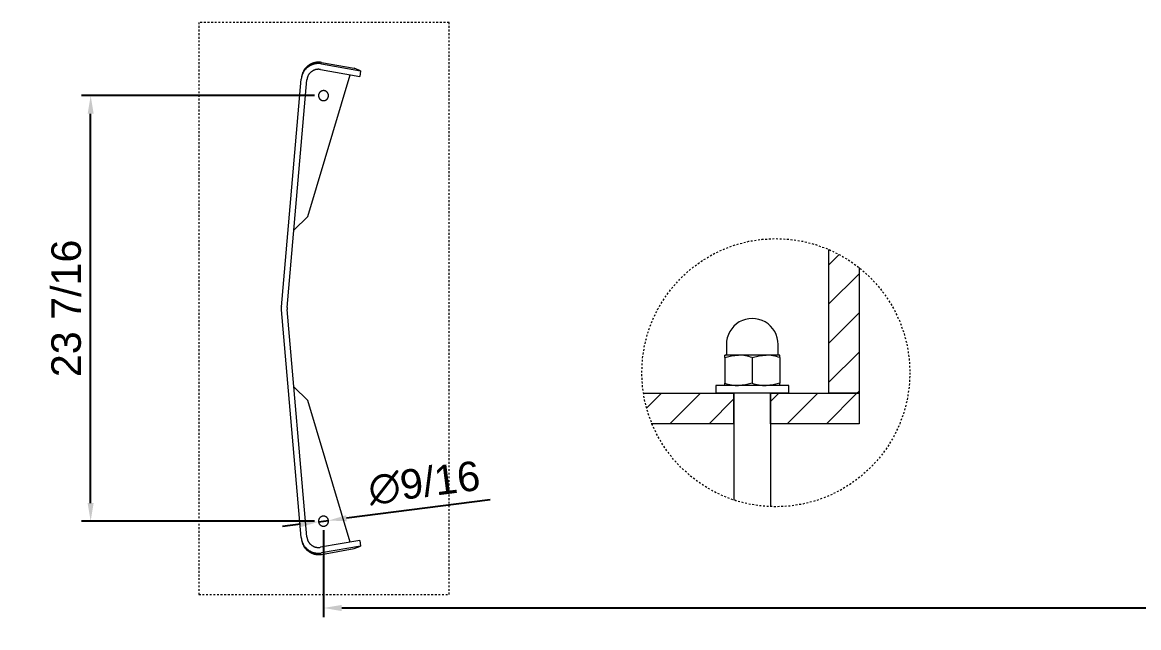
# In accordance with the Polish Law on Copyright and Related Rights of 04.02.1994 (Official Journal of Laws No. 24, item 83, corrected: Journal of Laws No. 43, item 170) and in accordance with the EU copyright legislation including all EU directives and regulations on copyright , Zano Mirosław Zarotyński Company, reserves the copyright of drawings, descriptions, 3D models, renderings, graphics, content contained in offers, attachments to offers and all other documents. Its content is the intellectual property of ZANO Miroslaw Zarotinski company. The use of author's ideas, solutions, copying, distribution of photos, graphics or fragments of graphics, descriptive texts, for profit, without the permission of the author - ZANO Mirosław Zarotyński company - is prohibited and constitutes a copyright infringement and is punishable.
# Model space of a CAD drawing. Header units: inches. Extents: x -9 to 197, y 0 to 134.
# Drawn here: x -8.7 to 52.8, y -0.2 to 33.1 of the extents above; entities that cross this region are included whole.
import ezdxf

# ---------------------------------------------------------------- set-up
doc = ezdxf.new("R2010")
doc.units = ezdxf.units.IN
doc.linetypes.add('HIDDEN', pattern=[1.905, 1.27, -0.635])
for name, color, linetype, lineweight in [('ZANO_R', 7, 'Continuous', 0), ('ZANO_R_przerywana', 250, 'HIDDEN', 0), ('ZANO_W', 1, 'Continuous', 0)]:
    doc.layers.add(name, color=color, linetype=linetype, lineweight=lineweight)
doc.styles.get("Standard").update_dxf_attribs({"font": 'arial.ttf'})
doc.dimstyles.new('amerykanie', dxfattribs={"dimtxt": 50, "dimasz": 50, "dimexe": 0.5, "dimexo": 0.5, "dimgap": 1, "dimtad": 1, "dimdec": 0, "dimzin": 0, "dimlunit": 5, "dimtxsty": 'Standard', "dimcen": 0.09, "dimclrd": 1, "dimclre": 1, "dimclrt": 1, "dimazin": 0, "dimtfac": 1, "dimtdec": 0, "dimtmove": 0, "dimatfit": 3, "dimfxl": 1, "dimtzin": 0, "dimarcsym": 1})

# ---------------------------------------------------------------- blocks, each defined once
blk = doc.blocks.new('*D394')
at = {"layer": 'ZANO_W', "color": 1, "lineweight": -2}
for p, q in [((17.069, 6.803), (9.145, 5.793)), ((7.607, 5.597), (8.153, 5.666)), ((6.615, 5.47), (5.623, 5.344))]:
    blk.add_line(p, q, dxfattribs=at)
at = {"layer": 'ZANO_W', "color": 1}
for points in [[(6.636, 5.305), (6.593, 5.635), (7.607, 5.597)], [(9.124, 5.958), (9.166, 5.628), (8.153, 5.666)]]:
    blk.add_solid(points, dxfattribs=at)
at = {"layer": 'ZANO_W', "color": 1, "insert": (13.429, 7.726), "char_height": 1.625, "attachment_point": 5, "rotation": 7.26839}
blk.add_mtext('∅9/16', dxfattribs=at)
blk = doc.blocks.new('*D395')
at = {"layer": 'ZANO_W', "color": 1, "lineweight": -2}
for p, q in [((7.38, 29.058), (-5.447, 29.058)), ((-4.947, 6.631), (-4.947, 28.058)), ((7.38, 5.631), (-5.447, 5.631))]:
    blk.add_line(p, q, dxfattribs=at)
at = {"layer": 'ZANO_W', "color": 1}
for points in [[(-4.78, 28.058), (-5.114, 28.058), (-4.947, 29.058)], [(-5.114, 6.631), (-4.78, 6.631), (-4.947, 5.631)]]:
    blk.add_solid(points, dxfattribs=at)
at = {"layer": 'ZANO_W', "color": 1, "insert": (-6.288, 17.345), "char_height": 1.625, "attachment_point": 5, "rotation": 90}
blk.add_mtext('23 7/16', dxfattribs=at)
blk = doc.blocks.new('*D396')
at = {"layer": 'ZANO_W', "color": 1, "lineweight": -2}
for p, q in [((7.88, 5.131), (7.88, 0.351)), ((112.644, 5.132), (112.644, 0.351)), ((8.88, 0.851), (111.644, 0.851))]:
    blk.add_line(p, q, dxfattribs=at)
at = {"layer": 'ZANO_W', "color": 1}
for points in [[(8.88, 1.018), (8.88, 0.684), (7.88, 0.851)], [(111.644, 0.684), (111.644, 1.018), (112.644, 0.851)]]:
    blk.add_solid(points, dxfattribs=at)
at = {"layer": 'ZANO_W', "color": 1, "insert": (60.262, 2.192), "char_height": 1.625, "attachment_point": 5}
blk.add_mtext('104 3/4', dxfattribs=at)

msp = doc.modelspace()

# ---------------------------------------------------------------- linework, layer by layer
at = {"layer": 'ZANO_R'}
for p, q in [((7.09769, 30.7518), (7.07043, 30.73383)), ((7.12556, 30.76883), (7.09769, 30.7518)), ((7.154, 30.78489), (7.12556, 30.76883)), ((7.18297, 30.79996), (7.154, 30.78489)), ((7.21244, 30.81403), (7.18297, 30.79996)), ((7.24238, 30.82707), (7.21244, 30.81403)), ((7.24607, 30.75561), (7.21591, 30.74294)), ((7.27276, 30.83907), (7.24238, 30.82707)), ((7.27665, 30.76724), (7.24607, 30.75561)), ((7.30352, 30.85003), (7.27276, 30.83907)), ((7.30762, 30.7778), (7.27665, 30.76724)), ((7.33465, 30.85991), (7.30352, 30.85003)), ((7.33893, 30.78728), (7.30762, 30.7778)), ((7.36609, 30.86873), (7.33465, 30.85991)), ((7.37055, 30.79568), (7.33893, 30.78728)), ((7.39783, 30.87645), (7.36609, 30.86873)), ((7.40244, 30.80298), (7.37055, 30.79568)), ((7.4298, 30.88308), (7.39783, 30.87645)), ((7.43457, 30.80918), (7.40244, 30.80298)), ((7.46199, 30.8886), (7.4298, 30.88308)), ((7.46689, 30.81426), (7.43457, 30.80918)), ((7.49435, 30.89302), (7.46199, 30.8886)), ((7.49936, 30.81822), (7.46689, 30.81426)), ((7.52684, 30.89631), (7.49435, 30.89302)), ((7.53195, 30.82105), (7.49936, 30.81822)), ((7.55943, 30.89849), (7.52684, 30.89631)), ((7.56463, 30.82276), (7.53195, 30.82105)), ((7.59207, 30.89955), (7.55943, 30.89849)), ((7.59734, 30.82334), (7.56463, 30.82276)), ((7.62472, 30.89948), (7.59207, 30.89955)), ((7.63005, 30.82279), (7.59734, 30.82334)), ((7.65736, 30.89829), (7.62472, 30.89948)), ((7.66272, 30.82111), (7.63005, 30.82279)), ((7.68994, 30.89597), (7.65736, 30.89829)), ((7.69532, 30.8183), (7.66272, 30.82111)), ((7.72241, 30.89254), (7.68994, 30.89597)), ((7.7278, 30.81437), (7.69532, 30.8183)), ((7.75475, 30.88799), (7.72241, 30.89254)), ((7.76012, 30.80931), (7.7278, 30.81437)), ((7.76683, 30.88601), (7.75475, 30.88799)), ((7.76012, 30.80931), (9.9136, 30.42863)), ((7.76683, 30.88601), (9.57201, 30.56206)), ((6.67886, 30.15181), (6.67249, 30.11978)), ((6.68634, 30.1836), (6.67886, 30.15181)), ((6.69095, 30.14892), (6.68208, 30.11743)), ((6.6949, 30.21511), (6.68634, 30.1836)), ((6.7009, 30.18008), (6.69095, 30.14892)), ((6.70454, 30.24632), (6.6949, 30.21511)), ((6.71192, 30.21089), (6.7009, 30.18008)), ((6.71525, 30.27717), (6.70454, 30.24632)), ((6.724, 30.24129), (6.71192, 30.21089)), ((6.72702, 30.30763), (6.71525, 30.27717)), ((6.73713, 30.27126), (6.724, 30.24129)), ((6.73983, 30.33768), (6.72702, 30.30763)), ((6.75128, 30.30076), (6.73713, 30.27126)), ((6.75366, 30.36726), (6.73983, 30.33768)), ((6.76644, 30.32975), (6.75128, 30.30076)), ((6.7685, 30.39635), (6.75366, 30.36726)), ((6.78259, 30.3582), (6.76644, 30.32975)), ((6.78433, 30.42491), (6.7685, 30.39635)), ((6.79972, 30.38607), (6.78259, 30.3582)), ((6.80114, 30.45291), (6.78433, 30.42491)), ((6.8178, 30.41334), (6.79972, 30.38607)), ((6.8189, 30.48032), (6.80114, 30.45291)), ((6.83682, 30.43996), (6.8178, 30.41334)), ((6.8376, 30.5071), (6.8189, 30.48032)), ((6.85674, 30.46592), (6.83682, 30.43996)), ((6.8572, 30.53322), (6.8376, 30.5071)), ((6.87754, 30.49116), (6.85674, 30.46592)), ((6.87769, 30.55865), (6.8572, 30.53322)), ((6.89921, 30.51568), (6.87754, 30.49116)), ((6.89904, 30.58336), (6.87769, 30.55865)), ((6.92123, 30.60732), (6.89904, 30.58336)), ((6.9217, 30.53943), (6.89921, 30.51568)), ((6.94423, 30.6305), (6.92123, 30.60732)), ((6.94501, 30.56239), (6.9217, 30.53943)), ((6.96802, 30.65288), (6.94423, 30.6305)), ((6.9691, 30.58453), (6.94501, 30.56239)), ((6.99256, 30.67443), (6.96802, 30.65288)), ((6.99393, 30.60583), (6.9691, 30.58453)), ((7.01783, 30.69512), (6.99256, 30.67443)), ((7.01949, 30.62625), (6.99393, 30.60583)), ((7.01129, 22.40657), (9.35399, 30.20612)), ((7.02329, 30.13886), (7.01454, 30.11888)), ((7.04379, 30.71493), (7.01783, 30.69512)), ((7.04574, 30.64578), (7.01949, 30.62625)), ((7.03273, 30.15853), (7.02329, 30.13886)), ((7.04284, 30.17785), (7.03273, 30.15853)), ((7.05361, 30.19682), (7.04284, 30.17785)), ((7.07043, 30.73383), (7.04379, 30.71493)), ((7.07264, 30.6644), (7.04574, 30.64578)), ((7.06502, 30.2154), (7.05361, 30.19682)), ((7.07708, 30.23358), (7.06502, 30.2154)), ((7.10018, 30.68207), (7.07264, 30.6644)), ((7.08975, 30.25133), (7.07708, 30.23358)), ((7.10303, 30.26863), (7.08975, 30.25133)), ((7.1283, 30.69878), (7.10018, 30.68207)), ((7.1169, 30.28546), (7.10303, 30.26863)), ((7.13135, 30.30181), (7.1169, 30.28546)), ((7.15699, 30.7145), (7.1283, 30.69878)), ((7.14634, 30.31764), (7.13135, 30.30181)), ((7.16188, 30.33295), (7.14634, 30.31764)), ((7.18621, 30.72923), (7.15699, 30.7145)), ((7.17794, 30.34771), (7.16188, 30.33295)), ((7.1945, 30.36191), (7.17794, 30.34771)), ((7.21591, 30.74294), (7.18621, 30.72923)), ((7.21153, 30.37552), (7.1945, 30.36191)), ((7.22903, 30.38854), (7.21153, 30.37552)), ((7.24697, 30.40095), (7.22903, 30.38854)), ((7.26533, 30.41273), (7.24697, 30.40095)), ((7.28408, 30.42387), (7.26533, 30.41273)), ((7.3032, 30.43436), (7.28408, 30.42387)), ((7.32268, 30.44418), (7.3032, 30.43436)), ((7.34248, 30.45331), (7.32268, 30.44418)), ((7.36259, 30.46176), (7.34248, 30.45331)), ((7.38298, 30.46951), (7.36259, 30.46176)), ((7.40362, 30.47655), (7.38298, 30.46951)), ((7.42449, 30.48288), (7.40362, 30.47655)), ((7.44558, 30.48848), (7.42449, 30.48288)), ((7.46684, 30.49334), (7.44558, 30.48848)), ((7.48825, 30.49747), (7.46684, 30.49334)), ((7.5098, 30.50086), (7.48825, 30.49747)), ((7.53145, 30.5035), (7.5098, 30.50086)), ((7.55318, 30.50539), (7.53145, 30.5035)), ((7.57496, 30.50653), (7.55318, 30.50539)), ((7.59677, 30.50692), (7.57496, 30.50653)), ((7.61857, 30.50655), (7.59677, 30.50692)), ((7.64036, 30.50543), (7.61857, 30.50655)), ((7.66209, 30.50355), (7.64036, 30.50543)), ((7.68374, 30.50093), (7.66209, 30.50355)), ((7.70529, 30.49756), (7.68374, 30.50093)), ((7.70529, 30.49756), (9.87381, 30.11422)), ((9.9136, 30.42863), (9.57201, 30.56206)), ((9.9136, 30.42863), (9.87381, 30.11422)), ((5.55811, 17.42699), (6.6543, 29.95642)), ((5.87189, 17.39954), (6.96807, 29.92897)), ((6.65762, 29.98897), (6.6543, 29.95642)), ((6.66116, 30.03488), (6.6553, 29.96793)), ((6.66207, 30.02138), (6.65762, 29.98897)), ((6.66763, 30.05362), (6.66207, 30.02138)), ((6.6743, 30.08565), (6.66763, 30.05362)), ((6.68208, 30.11743), (6.6743, 30.08565)), ((6.97029, 29.95067), (6.96807, 29.92897)), ((6.97325, 29.97227), (6.97029, 29.95067)), ((6.97696, 29.99377), (6.97325, 29.97227)), ((6.98141, 30.01512), (6.97696, 29.99377)), ((6.98659, 30.03631), (6.98141, 30.01512)), ((6.99251, 30.0573), (6.98659, 30.03631)), ((6.99914, 30.07808), (6.99251, 30.0573)), ((7.00649, 30.09861), (6.99914, 30.07808)), ((7.01454, 30.11888), (7.00649, 30.09861)), ((7.60447, 29.06717), (7.6043, 29.05776)), ((7.6043, 29.05776), (7.60447, 29.04835)), ((7.60495, 29.07656), (7.60447, 29.06717)), ((7.60447, 29.04835), (7.60495, 29.03895)), ((7.60575, 29.08594), (7.60495, 29.07656)), ((7.60495, 29.03895), (7.60575, 29.02957)), ((7.60687, 29.09528), (7.60575, 29.08594)), ((7.60575, 29.02957), (7.60687, 29.02023)), ((7.60831, 29.10458), (7.60687, 29.09528)), ((7.60687, 29.02023), (7.60831, 29.01093)), ((7.61007, 29.11383), (7.60831, 29.10458)), ((7.60831, 29.01093), (7.61007, 29.00168)), ((7.61214, 29.12301), (7.61007, 29.11383)), ((7.61007, 29.00168), (7.61214, 28.9925)), ((7.61452, 29.13211), (7.61214, 29.12301)), ((7.61214, 28.9925), (7.61452, 28.9834)), ((7.61722, 29.14113), (7.61452, 29.13211)), ((7.61452, 28.9834), (7.61722, 28.97438)), ((7.62022, 29.15005), (7.61722, 29.14113)), ((7.61722, 28.97438), (7.62022, 28.96546)), ((7.62352, 29.15886), (7.62022, 29.15005)), ((7.62022, 28.96546), (7.62352, 28.95665)), ((7.62712, 29.16756), (7.62352, 29.15886)), ((7.62352, 28.95665), (7.62712, 28.94796)), ((7.63102, 29.17612), (7.62712, 29.16756)), ((7.62712, 28.94796), (7.63102, 28.93939)), ((7.6352, 29.18455), (7.63102, 29.17612)), ((7.63102, 28.93939), (7.6352, 28.93096)), ((7.63968, 29.19283), (7.6352, 29.18455)), ((7.6352, 28.93096), (7.63968, 28.92268)), ((7.64443, 29.20095), (7.63968, 29.19283)), ((7.63968, 28.92268), (7.64443, 28.91456)), ((7.64945, 29.20891), (7.64443, 29.20095)), ((7.64443, 28.91456), (7.64945, 28.9066)), ((7.65475, 29.21669), (7.64945, 29.20891)), ((7.64945, 28.9066), (7.65475, 28.89882)), ((7.66031, 29.22429), (7.65475, 29.21669)), ((7.66612, 29.23169), (7.66031, 29.22429)), ((7.67218, 29.23888), (7.66612, 29.23169)), ((7.67849, 29.24587), (7.67218, 29.23888)), ((7.68503, 29.25264), (7.67849, 29.24587)), ((7.69179, 29.25918), (7.68503, 29.25264)), ((7.69878, 29.26548), (7.69179, 29.25918)), ((7.70598, 29.27154), (7.69878, 29.26548)), ((7.71338, 29.27736), (7.70598, 29.27154)), ((7.72097, 29.28292), (7.71338, 29.27736)), ((7.72875, 29.28821), (7.72097, 29.28292)), ((7.73671, 29.29324), (7.72875, 29.28821)), ((7.74483, 29.29799), (7.73671, 29.29324)), ((7.75311, 29.30246), (7.74483, 29.29799)), ((7.76154, 29.30665), (7.75311, 29.30246)), ((7.77011, 29.31054), (7.76154, 29.30665)), ((7.7788, 29.31414), (7.77011, 29.31054)), ((7.78761, 29.31745), (7.7788, 29.31414)), ((7.79653, 29.32045), (7.78761, 29.31745)), ((7.80555, 29.32314), (7.79653, 29.32045)), ((7.81465, 29.32552), (7.80555, 29.32314)), ((7.82383, 29.32759), (7.81465, 29.32552)), ((7.83308, 29.32935), (7.82383, 29.32759)), ((7.84238, 29.33079), (7.83308, 29.32935)), ((7.85172, 29.33191), (7.84238, 29.33079)), ((7.8611, 29.33272), (7.85172, 29.33191)), ((7.8705, 29.3332), (7.8611, 29.33272)), ((7.87991, 29.33336), (7.8705, 29.3332)), ((7.88932, 29.3332), (7.87991, 29.33336)), ((7.89872, 29.33272), (7.88932, 29.3332)), ((7.90809, 29.33191), (7.89872, 29.33272)), ((7.91744, 29.33079), (7.90809, 29.33191)), ((7.92674, 29.32935), (7.91744, 29.33079)), ((7.93598, 29.32759), (7.92674, 29.32935)), ((7.94516, 29.32552), (7.93598, 29.32759)), ((7.95426, 29.32314), (7.94516, 29.32552)), ((7.96328, 29.32045), (7.95426, 29.32314)), ((7.9722, 29.31745), (7.96328, 29.32045)), ((7.98101, 29.31414), (7.9722, 29.31745)), ((7.98971, 29.31054), (7.98101, 29.31414)), ((7.99827, 29.30665), (7.98971, 29.31054)), ((8.0067, 29.30246), (7.99827, 29.30665)), ((8.01498, 29.29799), (8.0067, 29.30246)), ((8.02311, 29.29324), (8.01498, 29.29799)), ((8.03106, 29.28821), (8.02311, 29.29324)), ((8.03884, 29.28292), (8.03106, 29.28821)), ((8.04644, 29.27736), (8.03884, 29.28292)), ((8.05384, 29.27154), (8.04644, 29.27736)), ((8.06103, 29.26548), (8.05384, 29.27154)), ((8.06802, 29.25918), (8.06103, 29.26548)), ((8.07479, 29.25264), (8.06802, 29.25918)), ((8.08133, 29.24587), (8.07479, 29.25264)), ((8.08763, 29.23888), (8.08133, 29.24587)), ((8.0937, 29.23169), (8.08763, 29.23888)), ((8.09951, 29.22429), (8.0937, 29.23169)), ((8.10507, 29.21669), (8.09951, 29.22429)), ((8.11036, 29.20891), (8.10507, 29.21669)), ((8.10507, 28.89882), (8.11036, 28.9066)), ((8.11539, 29.20095), (8.11036, 29.20891)), ((8.11036, 28.9066), (8.11539, 28.91456)), ((8.12014, 29.19283), (8.11539, 29.20095)), ((8.11539, 28.91456), (8.12014, 28.92268)), ((8.12461, 29.18455), (8.12014, 29.19283)), ((8.12014, 28.92268), (8.12461, 28.93096)), ((8.1288, 29.17612), (8.12461, 29.18455)), ((8.12461, 28.93096), (8.1288, 28.93939)), ((8.13269, 29.16756), (8.1288, 29.17612)), ((8.1288, 28.93939), (8.13269, 28.94796)), ((8.13629, 29.15886), (8.13269, 29.16756)), ((8.13269, 28.94796), (8.13629, 28.95665)), ((8.1396, 29.15005), (8.13629, 29.15886)), ((8.13629, 28.95665), (8.1396, 28.96546)), ((8.1426, 29.14113), (8.1396, 29.15005)), ((8.1396, 28.96546), (8.1426, 28.97438)), ((8.14529, 29.13211), (8.1426, 29.14113)), ((8.1426, 28.97438), (8.14529, 28.9834)), ((8.14767, 29.12301), (8.14529, 29.13211)), ((8.14529, 28.9834), (8.14767, 28.9925)), ((8.14975, 29.11383), (8.14767, 29.12301)), ((8.14767, 28.9925), (8.14975, 29.00168)), ((8.1515, 29.10458), (8.14975, 29.11383)), ((8.14975, 29.00168), (8.1515, 29.01093)), ((8.15294, 29.09528), (8.1515, 29.10458)), ((8.1515, 29.01093), (8.15294, 29.02023)), ((8.15407, 29.08594), (8.15294, 29.09528)), ((8.15294, 29.02023), (8.15407, 29.02957)), ((8.15487, 29.07656), (8.15407, 29.08594)), ((8.15407, 29.02957), (8.15487, 29.03895)), ((8.15535, 29.06717), (8.15487, 29.07656)), ((8.15487, 29.03895), (8.15535, 29.04835)), ((8.15551, 29.05776), (8.15535, 29.06717)), ((8.15535, 29.04835), (8.15551, 29.05776)), ((7.65475, 28.89882), (7.66031, 28.89123)), ((7.66031, 28.89123), (7.66612, 28.88383)), ((7.66612, 28.88383), (7.67218, 28.87663)), ((7.67218, 28.87663), (7.67849, 28.86964)), ((7.67849, 28.86964), (7.68503, 28.86288)), ((7.68503, 28.86288), (7.69179, 28.85634)), ((7.69179, 28.85634), (7.69878, 28.85003)), ((7.69878, 28.85003), (7.70598, 28.84397)), ((7.70598, 28.84397), (7.71338, 28.83815)), ((7.71338, 28.83815), (7.72097, 28.8326)), ((7.72097, 28.8326), (7.72875, 28.8273)), ((7.72875, 28.8273), (7.73671, 28.82228)), ((7.73671, 28.82228), (7.74483, 28.81752)), ((7.74483, 28.81752), (7.75311, 28.81305)), ((7.75311, 28.81305), (7.76154, 28.80887)), ((7.76154, 28.80887), (7.77011, 28.80497)), ((7.77011, 28.80497), (7.7788, 28.80137)), ((7.7788, 28.80137), (7.78761, 28.79807)), ((7.78761, 28.79807), (7.79653, 28.79507)), ((7.79653, 28.79507), (7.80555, 28.79237)), ((7.80555, 28.79237), (7.81465, 28.78999)), ((7.81465, 28.78999), (7.82383, 28.78792)), ((7.82383, 28.78792), (7.83308, 28.78616)), ((7.83308, 28.78616), (7.84238, 28.78472)), ((7.84238, 28.78472), (7.85172, 28.7836)), ((7.85172, 28.7836), (7.8611, 28.7828)), ((7.8611, 28.7828), (7.8705, 28.78231)), ((7.8705, 28.78231), (7.87991, 28.78215)), ((7.87991, 28.78215), (7.88932, 28.78231)), ((7.88932, 28.78231), (7.89872, 28.7828)), ((7.89872, 28.7828), (7.90809, 28.7836)), ((7.90809, 28.7836), (7.91744, 28.78472)), ((7.91744, 28.78472), (7.92674, 28.78616)), ((7.92674, 28.78616), (7.93598, 28.78792)), ((7.93598, 28.78792), (7.94516, 28.78999)), ((7.94516, 28.78999), (7.95426, 28.79237)), ((7.95426, 28.79237), (7.96328, 28.79507)), ((7.96328, 28.79507), (7.9722, 28.79807)), ((7.9722, 28.79807), (7.98101, 28.80137)), ((7.98101, 28.80137), (7.98971, 28.80497)), ((7.98971, 28.80497), (7.99827, 28.80887)), ((7.99827, 28.80887), (8.0067, 28.81305)), ((8.0067, 28.81305), (8.01498, 28.81752)), ((8.01498, 28.81752), (8.02311, 28.82228)), ((8.02311, 28.82228), (8.03106, 28.8273)), ((8.03106, 28.8273), (8.03884, 28.8326)), ((8.03884, 28.8326), (8.04644, 28.83815)), ((8.04644, 28.83815), (8.05384, 28.84397)), ((8.05384, 28.84397), (8.06103, 28.85003)), ((8.06103, 28.85003), (8.06802, 28.85634)), ((8.06802, 28.85634), (8.07479, 28.86288)), ((8.07479, 28.86288), (8.08133, 28.86964)), ((8.08133, 28.86964), (8.08763, 28.87663)), ((8.08763, 28.87663), (8.0937, 28.88383)), ((8.0937, 28.88383), (8.09951, 28.89123)), ((8.09951, 28.89123), (8.10507, 28.89882)), ((7.01129, 22.40657), (6.24458, 21.65941)), ((35.69933, 20.59485), (35.69933, 12.67272)), ((35.69933, 19.7303), (36.28334, 20.31431)), ((35.69933, 17.57499), (37.37938, 19.25503)), ((37.37938, 19.59528), (37.37938, 12.67272)), ((5.55492, 17.37212), (5.55452, 17.34463)), ((5.55452, 17.34463), (5.55492, 17.31715)), ((5.55612, 17.39958), (5.55492, 17.37212)), ((5.55492, 17.31715), (5.55612, 17.28969)), ((5.55811, 17.42699), (5.55612, 17.39958)), ((5.55612, 17.28969), (5.55811, 17.26228)), ((6.6543, 4.73285), (5.55811, 17.26228)), ((5.86976, 17.36296), (5.86949, 17.34463)), ((5.86949, 17.34463), (5.86976, 17.32631)), ((5.87056, 17.38126), (5.86976, 17.36296)), ((5.86976, 17.32631), (5.87056, 17.30801)), ((5.87189, 17.39954), (5.87056, 17.38126)), ((5.87056, 17.30801), (5.87189, 17.28973)), ((6.96807, 4.7603), (5.87189, 17.28973)), ((35.69933, 15.41967), (37.37938, 17.09971)), ((29.98719, 14.63772), (29.98719, 14.77277)), ((30.7432, 14.77277), (29.98719, 14.77277)), ((30.0712, 15.36078), (30.0712, 14.81477)), ((30.35758, 14.73571), (30.7432, 14.77277)), ((32.25524, 14.77277), (30.7432, 14.77277)), ((31.86962, 14.73571), (32.25524, 14.77277)), ((33.01127, 14.77277), (32.25524, 14.77277)), ((32.92726, 14.81477), (32.92726, 15.36078)), ((33.01127, 14.63772), (33.01127, 14.77277)), ((35.69933, 13.26436), (37.37938, 14.9444)), ((29.98719, 14.63772), (30.35758, 14.73571)), ((29.98719, 14.63772), (29.98719, 13.22778)), ((31.49923, 14.63772), (31.86962, 14.73571)), ((31.49923, 14.63772), (31.49923, 13.22778)), ((33.01127, 14.63772), (33.01127, 13.22778)), ((7.01129, 12.2827), (6.24458, 13.02986)), ((29.48317, 13.09273), (29.48317, 12.67272)), ((33.51527, 13.09273), (29.48317, 13.09273)), ((29.98719, 13.09273), (29.98719, 13.22778)), ((31.12884, 13.1298), (30.7432, 13.09273)), ((31.49923, 13.22778), (31.12884, 13.1298)), ((32.64087, 13.1298), (32.25524, 13.09273)), ((33.01127, 13.22778), (32.64087, 13.1298)), ((33.01127, 13.09273), (33.01127, 13.22778)), ((33.51527, 12.67272), (33.51527, 13.09273)), ((25.5004, 12.67649), (30.4912, 12.67272)), ((25.67432, 11.8606), (26.49002, 12.6763)), ((26.96171, 10.99268), (28.6434, 12.67437)), ((29.11702, 10.99268), (30.4912, 12.36686)), ((33.51527, 12.67272), (29.48317, 12.67272)), ((30.4912, 10.99268), (30.4912, 12.67272)), ((30.4912, 12.67272), (30.4912, 6.79112)), ((32.50725, 10.99268), (32.50725, 12.67272)), ((32.50725, 12.67272), (37.37938, 12.67272)), ((32.50725, 12.67272), (32.50725, 6.42747)), ((32.50725, 12.22759), (32.95238, 12.67272)), ((33.42765, 10.99268), (35.1077, 12.67272)), ((35.58297, 10.99268), (37.26301, 12.67272)), ((37.37938, 12.67272), (35.69933, 12.67272)), ((37.26301, 12.67272), (37.37938, 12.78908)), ((9.35399, 4.48315), (7.01129, 12.2827)), ((30.4912, 10.99268), (25.93747, 10.99268)), ((37.37938, 10.99268), (32.50725, 10.99268)), ((7.60447, 5.64092), (7.6043, 5.63151)), ((7.6043, 5.63151), (7.60447, 5.6221)), ((7.60495, 5.65032), (7.60447, 5.64092)), ((7.60447, 5.6221), (7.60495, 5.6127)), ((7.60575, 5.6597), (7.60495, 5.65032)), ((7.60495, 5.6127), (7.60575, 5.60333)), ((7.60687, 5.66904), (7.60575, 5.6597)), ((7.60575, 5.60333), (7.60687, 5.59398)), ((7.60831, 5.67834), (7.60687, 5.66904)), ((7.60687, 5.59398), (7.60831, 5.58468)), ((7.61007, 5.68758), (7.60831, 5.67834)), ((7.60831, 5.58468), (7.61007, 5.57544)), ((7.61214, 5.69676), (7.61007, 5.68758)), ((7.61007, 5.57544), (7.61214, 5.56626)), ((7.61452, 5.70587), (7.61214, 5.69676)), ((7.61214, 5.56626), (7.61452, 5.55715)), ((7.61722, 5.71489), (7.61452, 5.70587)), ((7.61452, 5.55715), (7.61722, 5.54814)), ((7.62022, 5.7238), (7.61722, 5.71489)), ((7.61722, 5.54814), (7.62022, 5.53922)), ((7.62352, 5.73262), (7.62022, 5.7238)), ((7.62022, 5.53922), (7.62352, 5.53041)), ((7.62712, 5.74131), (7.62352, 5.73262)), ((7.63102, 5.74988), (7.62712, 5.74131)), ((7.6352, 5.75831), (7.63102, 5.74988)), ((7.63968, 5.76659), (7.6352, 5.75831)), ((7.64443, 5.77471), (7.63968, 5.76659)), ((7.64945, 5.78267), (7.64443, 5.77471)), ((7.65475, 5.79045), (7.64945, 5.78267)), ((7.66031, 5.79804), (7.65475, 5.79045)), ((7.66612, 5.80544), (7.66031, 5.79804)), ((7.67218, 5.81264), (7.66612, 5.80544)), ((7.67849, 5.81962), (7.67218, 5.81264)), ((7.68503, 5.82639), (7.67849, 5.81962)), ((7.69179, 5.83293), (7.68503, 5.82639)), ((7.69878, 5.83924), (7.69179, 5.83293)), ((7.70598, 5.8453), (7.69878, 5.83924)), ((7.71338, 5.85111), (7.70598, 5.8453)), ((7.72097, 5.85667), (7.71338, 5.85111)), ((7.72875, 5.86197), (7.72097, 5.85667)), ((7.73671, 5.86699), (7.72875, 5.86197)), ((7.74483, 5.87174), (7.73671, 5.86699)), ((7.75311, 5.87621), (7.74483, 5.87174)), ((7.76154, 5.8804), (7.75311, 5.87621)), ((7.77011, 5.8843), (7.76154, 5.8804)), ((7.7788, 5.8879), (7.77011, 5.8843)), ((7.78761, 5.8912), (7.7788, 5.8879)), ((7.79653, 5.8942), (7.78761, 5.8912)), ((7.80555, 5.89689), (7.79653, 5.8942)), ((7.81465, 5.89928), (7.80555, 5.89689)), ((7.82383, 5.90135), (7.81465, 5.89928)), ((7.83308, 5.90311), (7.82383, 5.90135)), ((7.84238, 5.90455), (7.83308, 5.90311)), ((7.85172, 5.90567), (7.84238, 5.90455)), ((7.8611, 5.90647), (7.85172, 5.90567)), ((7.8705, 5.90695), (7.8611, 5.90647)), ((7.87991, 5.90711), (7.8705, 5.90695)), ((7.88932, 5.90695), (7.87991, 5.90711)), ((7.89872, 5.90647), (7.88932, 5.90695)), ((7.90809, 5.90567), (7.89872, 5.90647)), ((7.91744, 5.90455), (7.90809, 5.90567)), ((7.92674, 5.90311), (7.91744, 5.90455)), ((7.93598, 5.90135), (7.92674, 5.90311)), ((7.94516, 5.89928), (7.93598, 5.90135)), ((7.95426, 5.89689), (7.94516, 5.89928)), ((7.96328, 5.8942), (7.95426, 5.89689)), ((7.9722, 5.8912), (7.96328, 5.8942)), ((7.98101, 5.8879), (7.9722, 5.8912)), ((7.98971, 5.8843), (7.98101, 5.8879)), ((7.99827, 5.8804), (7.98971, 5.8843)), ((8.0067, 5.87621), (7.99827, 5.8804)), ((8.01498, 5.87174), (8.0067, 5.87621)), ((8.02311, 5.86699), (8.01498, 5.87174)), ((8.03106, 5.86197), (8.02311, 5.86699)), ((8.03884, 5.85667), (8.03106, 5.86197)), ((8.04644, 5.85111), (8.03884, 5.85667)), ((8.05384, 5.8453), (8.04644, 5.85111)), ((8.06103, 5.83924), (8.05384, 5.8453)), ((8.06802, 5.83293), (8.06103, 5.83924)), ((8.07479, 5.82639), (8.06802, 5.83293)), ((8.08133, 5.81962), (8.07479, 5.82639)), ((8.08763, 5.81264), (8.08133, 5.81962)), ((8.0937, 5.80544), (8.08763, 5.81264)), ((8.09951, 5.79804), (8.0937, 5.80544)), ((8.10507, 5.79045), (8.09951, 5.79804)), ((8.11036, 5.78267), (8.10507, 5.79045)), ((8.11539, 5.77471), (8.11036, 5.78267)), ((8.12014, 5.76659), (8.11539, 5.77471)), ((8.12461, 5.75831), (8.12014, 5.76659)), ((8.1288, 5.74988), (8.12461, 5.75831)), ((8.13269, 5.74131), (8.1288, 5.74988)), ((8.13629, 5.73262), (8.13269, 5.74131)), ((8.1396, 5.7238), (8.13629, 5.73262)), ((8.13629, 5.53041), (8.1396, 5.53922)), ((8.1426, 5.71489), (8.1396, 5.7238)), ((8.1396, 5.53922), (8.1426, 5.54814)), ((8.14529, 5.70587), (8.1426, 5.71489)), ((8.1426, 5.54814), (8.14529, 5.55715)), ((8.14767, 5.69676), (8.14529, 5.70587)), ((8.14529, 5.55715), (8.14767, 5.56626)), ((8.14975, 5.68758), (8.14767, 5.69676)), ((8.14767, 5.56626), (8.14975, 5.57544)), ((8.1515, 5.67834), (8.14975, 5.68758)), ((8.14975, 5.57544), (8.1515, 5.58468)), ((8.15294, 5.66904), (8.1515, 5.67834)), ((8.1515, 5.58468), (8.15294, 5.59398)), ((8.15407, 5.6597), (8.15294, 5.66904)), ((8.15294, 5.59398), (8.15407, 5.60333)), ((8.15487, 5.65032), (8.15407, 5.6597)), ((8.15407, 5.60333), (8.15487, 5.6127)), ((8.15535, 5.64092), (8.15487, 5.65032)), ((8.15487, 5.6127), (8.15535, 5.6221)), ((8.15551, 5.63151), (8.15535, 5.64092)), ((8.15535, 5.6221), (8.15551, 5.63151)), ((7.62352, 5.53041), (7.62712, 5.52171)), ((7.62712, 5.52171), (7.63102, 5.51314)), ((7.63102, 5.51314), (7.6352, 5.50472)), ((7.6352, 5.50472), (7.63968, 5.49644)), ((7.63968, 5.49644), (7.64443, 5.48831)), ((7.64443, 5.48831), (7.64945, 5.48036)), ((7.64945, 5.48036), (7.65475, 5.47258)), ((7.65475, 5.47258), (7.66031, 5.46498)), ((7.66031, 5.46498), (7.66612, 5.45758)), ((7.66612, 5.45758), (7.67218, 5.45038)), ((7.67218, 5.45038), (7.67849, 5.4434)), ((7.67849, 5.4434), (7.68503, 5.43663)), ((7.68503, 5.43663), (7.69179, 5.43009)), ((7.69179, 5.43009), (7.69878, 5.42379)), ((7.69878, 5.42379), (7.70598, 5.41772)), ((7.70598, 5.41772), (7.71338, 5.41191)), ((7.71338, 5.41191), (7.72097, 5.40635)), ((7.72097, 5.40635), (7.72875, 5.40106)), ((7.72875, 5.40106), (7.73671, 5.39603)), ((7.73671, 5.39603), (7.74483, 5.39128)), ((7.74483, 5.39128), (7.75311, 5.38681)), ((7.75311, 5.38681), (7.76154, 5.38262)), ((7.76154, 5.38262), (7.77011, 5.37873)), ((7.77011, 5.37873), (7.7788, 5.37512)), ((7.7788, 5.37512), (7.78761, 5.37182)), ((7.78761, 5.37182), (7.79653, 5.36882)), ((7.79653, 5.36882), (7.80555, 5.36613)), ((7.80555, 5.36613), (7.81465, 5.36374)), ((7.81465, 5.36374), (7.82383, 5.36167)), ((7.82383, 5.36167), (7.83308, 5.35992)), ((7.83308, 5.35992), (7.84238, 5.35848)), ((7.84238, 5.35848), (7.85172, 5.35735)), ((7.85172, 5.35735), (7.8611, 5.35655)), ((7.8611, 5.35655), (7.8705, 5.35607)), ((7.8705, 5.35607), (7.87991, 5.35591)), ((7.87991, 5.35591), (7.88932, 5.35607)), ((7.88932, 5.35607), (7.89872, 5.35655)), ((7.89872, 5.35655), (7.90809, 5.35735)), ((7.90809, 5.35735), (7.91744, 5.35848)), ((7.91744, 5.35848), (7.92674, 5.35992)), ((7.92674, 5.35992), (7.93598, 5.36167)), ((7.93598, 5.36167), (7.94516, 5.36374)), ((7.94516, 5.36374), (7.95426, 5.36613)), ((7.95426, 5.36613), (7.96328, 5.36882)), ((7.96328, 5.36882), (7.9722, 5.37182)), ((7.9722, 5.37182), (7.98101, 5.37512)), ((7.98101, 5.37512), (7.98971, 5.37873)), ((7.98971, 5.37873), (7.99827, 5.38262)), ((7.99827, 5.38262), (8.0067, 5.38681)), ((8.0067, 5.38681), (8.01498, 5.39128)), ((8.01498, 5.39128), (8.02311, 5.39603)), ((8.02311, 5.39603), (8.03106, 5.40106)), ((8.03106, 5.40106), (8.03884, 5.40635)), ((8.03884, 5.40635), (8.04644, 5.41191)), ((8.04644, 5.41191), (8.05384, 5.41772)), ((8.05384, 5.41772), (8.06103, 5.42379)), ((8.06103, 5.42379), (8.06802, 5.43009)), ((8.06802, 5.43009), (8.07479, 5.43663)), ((8.07479, 5.43663), (8.08133, 5.4434)), ((8.08133, 5.4434), (8.08763, 5.45038)), ((8.08763, 5.45038), (8.0937, 5.45758)), ((8.0937, 5.45758), (8.09951, 5.46498)), ((8.09951, 5.46498), (8.10507, 5.47258)), ((8.10507, 5.47258), (8.11036, 5.48036)), ((8.11036, 5.48036), (8.11539, 5.48831)), ((8.11539, 5.48831), (8.12014, 5.49644)), ((8.12014, 5.49644), (8.12461, 5.50472)), ((8.12461, 5.50472), (8.1288, 5.51314)), ((8.1288, 5.51314), (8.13269, 5.52171)), ((8.13269, 5.52171), (8.13629, 5.53041)), ((6.6543, 4.73285), (6.65762, 4.7003)), ((6.6553, 4.72134), (6.66116, 4.65439)), ((6.65762, 4.7003), (6.66207, 4.66789)), ((6.66207, 4.66789), (6.66763, 4.63565)), ((6.66763, 4.63565), (6.6743, 4.60362)), ((6.67249, 4.56949), (6.67886, 4.53746)), ((6.6743, 4.60362), (6.68208, 4.57184)), ((6.67886, 4.53746), (6.68634, 4.50567)), ((6.68208, 4.57184), (6.69095, 4.54035)), ((6.68634, 4.50567), (6.6949, 4.47415)), ((6.69095, 4.54035), (6.7009, 4.50918)), ((6.6949, 4.47415), (6.70454, 4.44295)), ((6.7009, 4.50918), (6.71192, 4.47838)), ((6.70454, 4.44295), (6.71525, 4.4121)), ((6.71192, 4.47838), (6.724, 4.44798)), ((6.71525, 4.4121), (6.72702, 4.38163)), ((6.724, 4.44798), (6.73713, 4.41801)), ((6.72702, 4.38163), (6.73983, 4.35159)), ((6.73713, 4.41801), (6.75128, 4.38851)), ((6.73983, 4.35159), (6.75366, 4.32201)), ((6.75128, 4.38851), (6.76644, 4.35952)), ((6.75366, 4.32201), (6.7685, 4.29292)), ((6.76644, 4.35952), (6.78259, 4.33107)), ((6.78259, 4.33107), (6.79972, 4.3032)), ((6.96807, 4.7603), (6.97029, 4.7386)), ((6.97029, 4.7386), (6.97325, 4.71699)), ((6.97325, 4.71699), (6.97696, 4.6955)), ((6.97696, 4.6955), (6.98141, 4.67415)), ((6.98141, 4.67415), (6.98659, 4.65296)), ((6.98659, 4.65296), (6.99251, 4.63197)), ((6.99251, 4.63197), (6.99914, 4.61119)), ((6.99914, 4.61119), (7.00649, 4.59065)), ((7.00649, 4.59065), (7.01454, 4.57039)), ((7.01454, 4.57039), (7.02329, 4.55041)), ((7.02329, 4.55041), (7.03273, 4.53074)), ((7.03273, 4.53074), (7.04284, 4.51141)), ((7.04284, 4.51141), (7.05361, 4.49245)), ((7.05361, 4.49245), (7.06502, 4.47386)), ((7.06502, 4.47386), (7.07708, 4.45569)), ((7.07708, 4.45569), (7.08975, 4.43794)), ((7.08975, 4.43794), (7.10303, 4.42064)), ((7.10303, 4.42064), (7.1169, 4.4038)), ((7.1169, 4.4038), (7.13135, 4.38746)), ((7.13135, 4.38746), (7.14634, 4.37162)), ((7.14634, 4.37162), (7.16188, 4.35632)), ((7.16188, 4.35632), (7.17794, 4.34156)), ((7.17794, 4.34156), (7.1945, 4.32736)), ((7.1945, 4.32736), (7.21153, 4.31374)), ((7.21153, 4.31374), (7.22903, 4.30072)), ((9.87381, 4.57504), (7.70529, 4.1917)), ((9.87381, 4.57504), (9.9136, 4.26063)), ((6.7685, 4.29292), (6.78433, 4.26436)), ((6.78433, 4.26436), (6.80114, 4.23635)), ((6.79972, 4.3032), (6.8178, 4.27593)), ((6.80114, 4.23635), (6.8189, 4.20895)), ((6.8178, 4.27593), (6.83682, 4.2493)), ((6.8189, 4.20895), (6.8376, 4.18217)), ((6.83682, 4.2493), (6.85674, 4.22335)), ((6.8376, 4.18217), (6.8572, 4.15605)), ((6.85674, 4.22335), (6.87754, 4.1981)), ((6.8572, 4.15605), (6.87769, 4.13062)), ((6.87754, 4.1981), (6.89921, 4.17359)), ((6.87769, 4.13062), (6.89904, 4.10591)), ((6.89904, 4.10591), (6.92123, 4.08195)), ((6.89921, 4.17359), (6.9217, 4.14984)), ((6.92123, 4.08195), (6.94423, 4.05876)), ((6.9217, 4.14984), (6.94501, 4.12688)), ((6.94423, 4.05876), (6.96802, 4.03639)), ((6.94501, 4.12688), (6.9691, 4.10473)), ((6.96802, 4.03639), (6.99256, 4.01484)), ((6.9691, 4.10473), (6.99393, 4.08344)), ((6.99256, 4.01484), (7.01783, 3.99415)), ((6.99393, 4.08344), (7.01949, 4.06301)), ((7.01783, 3.99415), (7.04379, 3.97434)), ((7.01949, 4.06301), (7.04574, 4.04348)), ((7.04379, 3.97434), (7.07043, 3.95544)), ((7.04574, 4.04348), (7.07264, 4.02487)), ((7.07043, 3.95544), (7.09769, 3.93746)), ((7.07264, 4.02487), (7.10018, 4.0072)), ((7.09769, 3.93746), (7.12556, 3.92044)), ((7.10018, 4.0072), (7.1283, 3.99049)), ((7.12556, 3.92044), (7.154, 3.90438)), ((7.1283, 3.99049), (7.15699, 3.97476)), ((7.154, 3.90438), (7.18297, 3.88931)), ((7.15699, 3.97476), (7.18621, 3.96004)), ((7.18297, 3.88931), (7.21244, 3.87524)), ((7.18621, 3.96004), (7.21591, 3.94633)), ((7.21244, 3.87524), (7.24238, 3.8622)), ((7.21591, 3.94633), (7.24607, 3.93365)), ((7.22903, 4.30072), (7.24697, 4.28832)), ((7.24238, 3.8622), (7.27276, 3.85019)), ((7.24607, 3.93365), (7.27665, 3.92203)), ((7.24697, 4.28832), (7.26533, 4.27653)), ((7.26533, 4.27653), (7.28408, 4.2654)), ((7.27276, 3.85019), (7.30352, 3.83924)), ((7.27665, 3.92203), (7.30762, 3.91147)), ((7.28408, 4.2654), (7.3032, 4.25491)), ((7.3032, 4.25491), (7.32268, 4.24509)), ((7.30352, 3.83924), (7.33465, 3.82935)), ((7.30762, 3.91147), (7.33893, 3.90198)), ((7.32268, 4.24509), (7.34248, 4.23595)), ((7.33465, 3.82935), (7.36609, 3.82054)), ((7.33893, 3.90198), (7.37055, 3.89359)), ((7.34248, 4.23595), (7.36259, 4.2275)), ((7.36259, 4.2275), (7.38298, 4.21975)), ((7.36609, 3.82054), (7.39783, 3.81282)), ((7.37055, 3.89359), (7.40244, 3.88629)), ((7.38298, 4.21975), (7.40362, 4.21271)), ((7.39783, 3.81282), (7.4298, 3.80619)), ((7.40244, 3.88629), (7.43457, 3.88009)), ((7.40362, 4.21271), (7.42449, 4.20639)), ((7.42449, 4.20639), (7.44558, 4.20079)), ((7.4298, 3.80619), (7.46199, 3.80067)), ((7.43457, 3.88009), (7.46689, 3.87501)), ((7.44558, 4.20079), (7.46684, 4.19592)), ((7.46199, 3.80067), (7.49435, 3.79625)), ((7.46684, 4.19592), (7.48825, 4.1918)), ((7.46689, 3.87501), (7.49936, 3.87105)), ((7.48825, 4.1918), (7.5098, 4.18841)), ((7.49435, 3.79625), (7.52684, 3.79295)), ((7.49936, 3.87105), (7.53195, 3.86821)), ((7.5098, 4.18841), (7.53145, 4.18577)), ((7.52684, 3.79295), (7.55943, 3.79078)), ((7.53145, 4.18577), (7.55318, 4.18388)), ((7.53195, 3.86821), (7.56463, 3.8665)), ((7.55318, 4.18388), (7.57496, 4.18274)), ((7.55943, 3.79078), (7.59207, 3.78972)), ((7.56463, 3.8665), (7.59734, 3.86593)), ((7.57496, 4.18274), (7.59677, 4.18235)), ((7.59207, 3.78972), (7.62472, 3.78979)), ((7.59677, 4.18235), (7.61857, 4.18272)), ((7.59734, 3.86593), (7.63005, 3.86648)), ((7.61857, 4.18272), (7.64036, 4.18384)), ((7.62472, 3.78979), (7.65736, 3.79098)), ((7.63005, 3.86648), (7.66272, 3.86816)), ((7.64036, 4.18384), (7.66209, 4.18571)), ((7.65736, 3.79098), (7.68994, 3.79329)), ((7.66209, 4.18571), (7.68374, 4.18834)), ((7.66272, 3.86816), (7.69532, 3.87097)), ((7.68374, 4.18834), (7.70529, 4.1917)), ((7.68994, 3.79329), (7.72241, 3.79673)), ((7.69532, 3.87097), (7.7278, 3.8749)), ((7.72241, 3.79673), (7.75475, 3.80127)), ((7.7278, 3.8749), (7.76012, 3.87996)), ((7.75475, 3.80128), (7.76683, 3.80326)), ((9.9136, 4.26063), (7.76012, 3.87996)), ((7.76683, 3.80326), (9.57201, 4.1272)), ((9.57201, 4.1272), (9.9136, 4.26063))]:
    msp.add_line(p, q, dxfattribs=at)
msp.add_lwpolyline([(37.37938, 12.67272), (37.37938, 10.99268)], dxfattribs=at)
for centre, radius, start, end in [((31.49923, 15.36079), 1.42803, 359.9997308, 180.0002692), ((30.02919, 14.81478), 0.04201, 270.0029354, 359.9902351), ((30.72387, 12.48091), 2.29195, 70.2269566, 89.5167659), ((32.23591, 12.48091), 2.29195, 70.2269566, 89.5167659), ((32.96927, 14.81478), 0.04201, 180.0097649, 269.9970646), ((30.76256, 15.38474), 2.29209, 250.2279308, 269.5162644), ((32.27459, 15.38474), 2.29209, 250.2279308, 269.5162644)]:
    msp.add_arc(centre, radius, start, end, dxfattribs=at)
at = {"layer": 'ZANO_R_przerywana', "ltscale": 0.05}
for p, q in [((1.01386, 33.09337), (1.01386, 1.5959)), ((14.794, 33.09337), (1.01386, 33.09337)), ((14.794, 1.5959), (14.794, 33.09337)), ((1.01386, 1.5959), (14.794, 1.5959))]:
    msp.add_line(p, q, dxfattribs=at)
at = {"layer": 'ZANO_R_przerywana', "color": 1, "ltscale": 0.05}
msp.add_circle((32.79724, 13.80543), 7.38365, dxfattribs=at)

# ---------------------------------------------------------------- dimensions: what is measured, and where the dimension line sits
at = {"layer": 'ZANO_W'}
dim = msp.add_linear_dim(base=(-4.947114, 29.057737), p1=(7.879897, 5.631489), p2=(7.879888, 29.057737), angle=90, dimstyle='amerykanie', override={"dimtxt": 1.625, "dimasz": 1, "dimgap": 0.5, "dimdec": 4, "dimaunit": 1, "dimadec": 1, "dimtdec": 4, "dimtmove": 1, "dimfrac": 2}, dxfattribs=at)
dim.commit()
dim.dimension.update_dxf_attribs({"geometry": '*D395', "text_midpoint": (-6.28788, 17.344613)})
dim = msp.add_diameter_dim_2p(p1=(7.60651, 5.59662), p2=(8.15328, 5.66636), dimstyle='amerykanie', override={"dimtxt": 1.625, "dimasz": 1, "dimgap": 0.5, "dimdec": 4, "dimaunit": 1, "dimadec": 1, "dimtdec": 4, "dimtmove": 1, "dimfrac": 2}, dxfattribs=at)
dim.commit()
dim.dimension.update_dxf_attribs({"geometry": '*D394', "text_midpoint": (13.42911, 7.72552)})
dim = msp.add_linear_dim(base=(112.64409, 0.85106), p1=(7.8799, 5.63149), p2=(112.64409, 5.6315), dimstyle='amerykanie', override={"dimtxt": 1.625, "dimasz": 1, "dimgap": 0.5, "dimdec": 4, "dimaunit": 1, "dimadec": 1, "dimtdec": 4, "dimtmove": 1, "dimfrac": 2}, dxfattribs=at)
dim.commit()
dim.dimension.update_dxf_attribs({"geometry": '*D396', "text_midpoint": (60.26199, 2.19182)})

doc.saveas('drawing.dxf')
